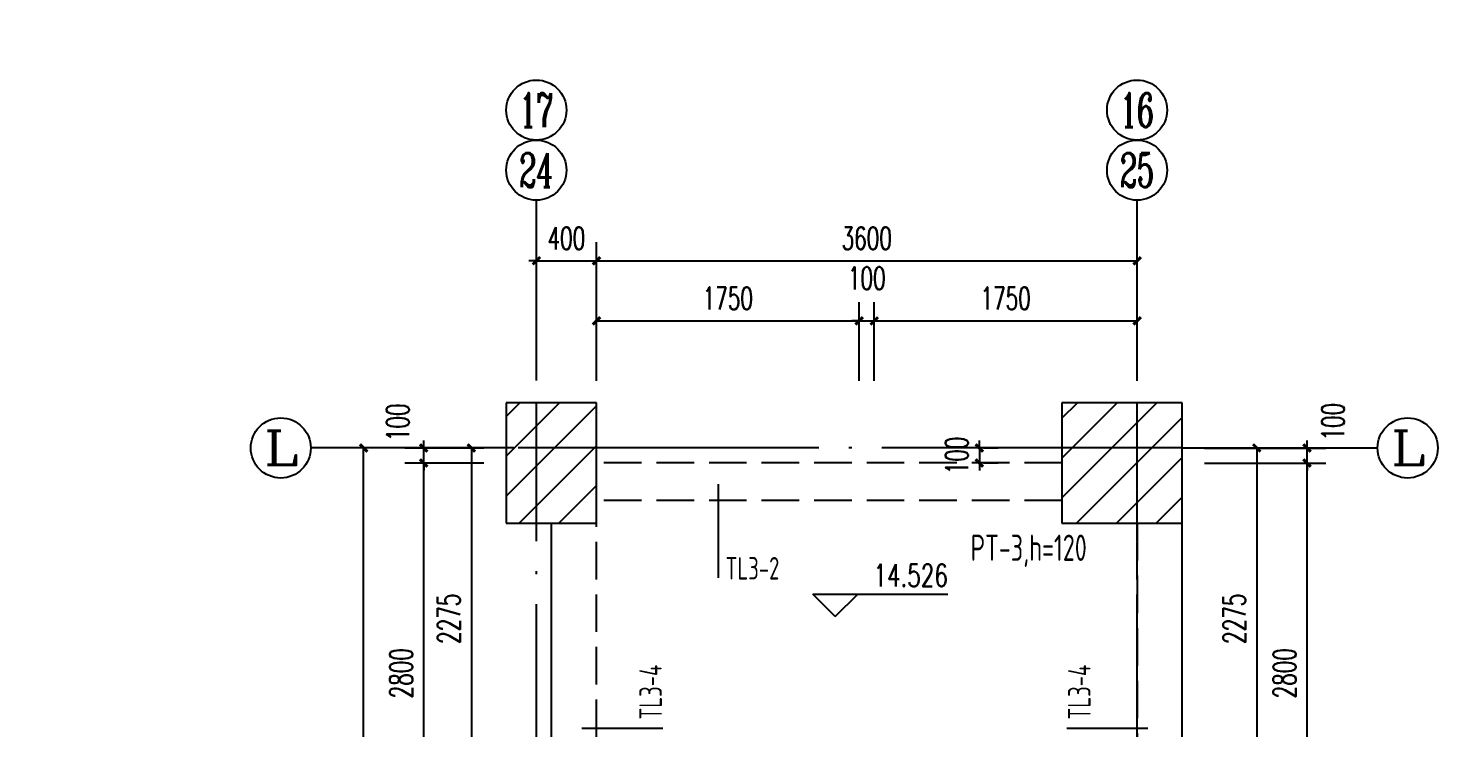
# Model space of a CAD drawing. Extents: x 239268 to 489116, y -316056 to -246175.
# Drawn here: x 381219 to 390567, y -300553 to -295887 of the extents above; entities that cross this region are included whole.
import ezdxf
from ezdxf.enums import TextEntityAlignment as Align

# ---------------------------------------------------------------- set-up
doc = ezdxf.new("R2010")
doc.units = 0
doc.header["$LTSCALE"] = 1000
doc.header["$MEASUREMENT"] = 0
doc.linetypes.add('DASH', pattern=[0.35, 0.25, -0.1])
doc.linetypes.add('DOTE', pattern=[2.42, 2, -0.2, 0.02, -0.2])
doc.layers.get('0').update_dxf_attribs({"linetype": 'CONTINUOUS'})
doc.layers.get('Defpoints').update_dxf_attribs({"color": 6, "linetype": 'CONTINUOUS'})
for name, color, linetype in [('3-ban', 84, 'CONTINUOUS'), ('3-HATCH', 8, 'CONTINUOUS'), ('3-liang-rein', 54, 'CONTINUOUS'), ('3-liang-s', 120, 'CONTINUOUS'), ('3-liang-xu', 120, 'DASH'), ('AXIS', 3, 'CONTINUOUS'), ('AXIS_TEXT', 7, 'CONTINUOUS'), ('COLUMN', 2, 'CONTINUOUS'), ('DIM_ELEV', 3, 'CONTINUOUS'), ('DOTE', 26, 'DOTE'), ('PUB_TEXT', 7, 'CONTINUOUS')]:
    doc.layers.add(name, color=color, linetype=linetype)
doc.styles.add('_TCH_AXIS', font='COMPLEX', dxfattribs={"bigfont": 'GBCBIG'})
doc.styles.add('_TCH_DIM', font='SIMPLEX', dxfattribs={"bigfont": 'GBCBIG'})
doc.styles.add('COMPLEX', font='COMPLEX')
doc.styles.add('DIM_FONT', font='SIMPLEX.shx', dxfattribs={"width": 0.65})
doc.styles.add('TSSD_Rein', font='Tssdeng.shx', dxfattribs={"width": 0.7, "bigfont": 'hztxt.shx'})
doc.dimstyles.new('DIMN50', dxfattribs={"dimscale": 0.5, "dimtxt": 300, "dimasz": 100, "dimexe": 250, "dimexo": 300, "dimgap": 150, "dimtad": 1, "dimdec": 0, "dimzin": 0, "dimdsep": 46, "dimtxsty": 'DIM_FONT', "dimblk": 'ARCHTICK', "dimcen": 0.09, "dimclrt": 7, "dimazin": 2, "dimtfac": 1, "dimtdec": 0, "dimtix": 1, "dimtmove": 2, "dimatfit": 3, "dimfxl": 0, "dimtolj": 1, "dimtzin": 0, "dimarcsym": 0})
pattern_1 = [(45, (9746.47, -14194.58), (-132.58252, 132.58252), [])]

# ---------------------------------------------------------------- blocks, each defined once
blk = doc.blocks.new('_ArchTick')
at = {"color": 0, "linetype": 'ByBlock', "const_width": 0.4}
blk.add_lwpolyline([(-0.5, -0.5), (0.5, 0.5)], dxfattribs=at)
blk = doc.blocks.new('*D651')
at = {"layer": 'AXIS', "color": 0, "lineweight": -2}
for p, q in [((384603.6, -297836.4), (384603.6, -297311.4)), ((385003.6, -297836.4), (385003.6, -297311.4)), ((384603.6, -297436.4), (384553.6, -297436.4)), ((384603.6, -297436.4), (385003.6, -297436.4)), ((385003.6, -297436.4), (385053.6, -297436.4))]:
    blk.add_line(p, q, dxfattribs=at)
at = {"layer": 'Defpoints', "color": 0}
for p in [(385003.6, -297436.4), (384603.6, -297986.4), (385003.6, -297986.4)]:
    blk.add_point(p, dxfattribs=at)
at = {"layer": 'AXIS', "color": 0, "lineweight": -2, "xscale": 50, "yscale": 50, "zscale": 50}
blk.add_blockref('_ArchTick', (384603.6, -297436.4), dxfattribs=at)
at = {"layer": 'AXIS', "color": 0, "lineweight": -2, "xscale": 50, "yscale": 50, "zscale": 50, "rotation": 180}
blk.add_blockref('_ArchTick', (385003.6, -297436.4), dxfattribs=at)
at = {"layer": 'AXIS', "color": 7, "insert": (384803.6, -297286.4), "char_height": 150, "attachment_point": 5, "style": 'DIM_FONT'}
blk.add_mtext('\\A1;400', dxfattribs=at)
blk = doc.blocks.new('*D652')
at = {"layer": 'AXIS', "color": 0, "lineweight": -2}
for p, q in [((385003.6, -297836.4), (385003.6, -297311.4)), ((388603.6, -297836.4), (388603.6, -297311.4)), ((385003.6, -297436.4), (388603.6, -297436.4))]:
    blk.add_line(p, q, dxfattribs=at)
at = {"layer": 'Defpoints', "color": 0}
for p in [(388603.6, -297436.4), (385003.6, -297986.4), (388603.6, -297986.4)]:
    blk.add_point(p, dxfattribs=at)
at = {"layer": 'AXIS', "color": 0, "lineweight": -2, "xscale": 50, "yscale": 50, "zscale": 50, "rotation": 180}
blk.add_blockref('_ArchTick', (385003.6, -297436.4), dxfattribs=at)
at = {"layer": 'AXIS', "color": 0, "lineweight": -2, "xscale": 50, "yscale": 50, "zscale": 50}
blk.add_blockref('_ArchTick', (388603.6, -297436.4), dxfattribs=at)
at = {"layer": 'AXIS', "color": 7, "insert": (386803.6, -297286.4), "char_height": 150, "attachment_point": 5, "style": 'DIM_FONT'}
blk.add_mtext('\\A1;3600', dxfattribs=at)
blk = doc.blocks.new('*D653')
at = {"layer": 'AXIS', "color": 0, "lineweight": -2}
for p, q in [((385003.6, -298236.4), (385003.6, -297711.4)), ((386753.6, -298236.4), (386753.6, -297711.4)), ((385003.6, -297836.4), (386753.6, -297836.4))]:
    blk.add_line(p, q, dxfattribs=at)
at = {"layer": 'Defpoints', "color": 0}
for p in [(386753.6, -297836.4), (385003.6, -298386.4), (386753.6, -298386.4)]:
    blk.add_point(p, dxfattribs=at)
at = {"layer": 'AXIS', "color": 0, "lineweight": -2, "xscale": 50, "yscale": 50, "zscale": 50, "rotation": 180}
blk.add_blockref('_ArchTick', (385003.6, -297836.4), dxfattribs=at)
at = {"layer": 'AXIS', "color": 0, "lineweight": -2, "xscale": 50, "yscale": 50, "zscale": 50}
blk.add_blockref('_ArchTick', (386753.6, -297836.4), dxfattribs=at)
at = {"layer": 'AXIS', "color": 7, "insert": (385878.6, -297686.4), "char_height": 150, "attachment_point": 5, "style": 'DIM_FONT'}
blk.add_mtext('\\A1;1750', dxfattribs=at)
blk = doc.blocks.new('*D654')
at = {"layer": 'AXIS', "color": 0, "lineweight": -2}
for p, q in [((386753.6, -298236.4), (386753.6, -297711.4)), ((386853.6, -298236.4), (386853.6, -297711.4)), ((386753.6, -297836.4), (386703.6, -297836.4)), ((386753.6, -297836.4), (386853.6, -297836.4)), ((386853.6, -297836.4), (386903.6, -297836.4))]:
    blk.add_line(p, q, dxfattribs=at)
at = {"layer": 'Defpoints', "color": 0}
for p in [(386853.6, -297836.4), (386753.6, -298386.4), (386853.6, -298386.4)]:
    blk.add_point(p, dxfattribs=at)
at = {"layer": 'AXIS', "color": 0, "lineweight": -2, "xscale": 50, "yscale": 50, "zscale": 50}
blk.add_blockref('_ArchTick', (386753.6, -297836.4), dxfattribs=at)
at = {"layer": 'AXIS', "color": 0, "lineweight": -2, "xscale": 50, "yscale": 50, "zscale": 50, "rotation": 180}
blk.add_blockref('_ArchTick', (386853.6, -297836.4), dxfattribs=at)
at = {"layer": 'AXIS', "color": 7, "insert": (386803.6, -297552.6), "char_height": 150, "attachment_point": 5, "style": 'DIM_FONT'}
blk.add_mtext('\\A1;100', dxfattribs=at)
blk = doc.blocks.new('*D655')
at = {"layer": 'AXIS', "color": 0, "lineweight": -2}
for p, q in [((386853.6, -298236.4), (386853.6, -297711.4)), ((388603.6, -298236.4), (388603.6, -297711.4)), ((386853.6, -297836.4), (388603.6, -297836.4))]:
    blk.add_line(p, q, dxfattribs=at)
at = {"layer": 'Defpoints', "color": 0}
for p in [(388603.6, -297836.4), (386853.6, -298386.4), (388603.6, -298386.4)]:
    blk.add_point(p, dxfattribs=at)
at = {"layer": 'AXIS', "color": 0, "lineweight": -2, "xscale": 50, "yscale": 50, "zscale": 50, "rotation": 180}
blk.add_blockref('_ArchTick', (386853.6, -297836.4), dxfattribs=at)
at = {"layer": 'AXIS', "color": 0, "lineweight": -2, "xscale": 50, "yscale": 50, "zscale": 50}
blk.add_blockref('_ArchTick', (388603.6, -297836.4), dxfattribs=at)
at = {"layer": 'AXIS', "color": 7, "insert": (387728.6, -297686.4), "char_height": 150, "attachment_point": 5, "style": 'DIM_FONT'}
blk.add_mtext('\\A1;1750', dxfattribs=at)
blk = doc.blocks.new('*D623')
at = {"layer": 'AXIS', "color": 0, "lineweight": -2}
for p, q in [((389053.6, -298782.9), (389860.5, -298782.9)), ((389735.5, -301582.9), (389735.5, -298782.9)), ((389053.6, -301582.9), (389860.5, -301582.9))]:
    blk.add_line(p, q, dxfattribs=at)
at = {"layer": 'Defpoints', "color": 0}
for p in [(388903.6, -298782.9), (389735.5, -298782.9), (388903.6, -301582.9)]:
    blk.add_point(p, dxfattribs=at)
at = {"layer": 'AXIS', "color": 0, "lineweight": -2, "xscale": 50, "yscale": 50, "zscale": 50}
for p, rotation in [((389735.5, -298782.9), 90), ((389735.5, -301582.9), 270)]:
    blk.add_blockref('_ArchTick', p, dxfattribs=dict(at, rotation=rotation))
at = {"layer": 'AXIS', "color": 7, "insert": (389585.5, -300182.9), "char_height": 150, "attachment_point": 5, "rotation": 90, "style": 'DIM_FONT'}
blk.add_mtext('\\A1;2800', dxfattribs=at)
blk = doc.blocks.new('*D624')
at = {"layer": 'AXIS', "color": 0, "lineweight": -2}
for p, q in [((389735.5, -298682.9), (389735.5, -298632.9)), ((389053.6, -298682.9), (389860.5, -298682.9)), ((389735.5, -298782.9), (389735.5, -298682.9)), ((389053.6, -298782.9), (389860.5, -298782.9)), ((389735.5, -298782.9), (389735.5, -298832.9))]:
    blk.add_line(p, q, dxfattribs=at)
at = {"layer": 'Defpoints', "color": 0}
for p in [(388903.6, -298682.9), (389735.5, -298682.9), (388903.6, -298782.9)]:
    blk.add_point(p, dxfattribs=at)
at = {"layer": 'AXIS', "color": 0, "lineweight": -2, "xscale": 50, "yscale": 50, "zscale": 50}
for p, rotation in [((389735.5, -298682.9), 270), ((389735.5, -298782.9), 90)]:
    blk.add_blockref('_ArchTick', p, dxfattribs=dict(at, rotation=rotation))
at = {"layer": 'AXIS', "color": 7, "insert": (389908, -298507.9), "char_height": 150, "attachment_point": 5, "rotation": 90, "style": 'DIM_FONT'}
blk.add_mtext('\\A1;100', dxfattribs=at)
blk = doc.blocks.new('*D627')
at = {"layer": 'AXIS', "color": 0, "lineweight": -2}
for p, q in [((384253.6, -298782.9), (383728.6, -298782.9)), ((383853.6, -301582.9), (383853.6, -298782.9)), ((384253.6, -301582.9), (383728.6, -301582.9))]:
    blk.add_line(p, q, dxfattribs=at)
at = {"layer": 'Defpoints', "color": 0}
for p in [(383853.6, -298782.9), (384403.6, -298782.9), (384403.6, -301582.9)]:
    blk.add_point(p, dxfattribs=at)
at = {"layer": 'AXIS', "color": 0, "lineweight": -2, "xscale": 50, "yscale": 50, "zscale": 50}
for p, rotation in [((383853.6, -298782.9), 90), ((383853.6, -301582.9), 270)]:
    blk.add_blockref('_ArchTick', p, dxfattribs=dict(at, rotation=rotation))
at = {"layer": 'AXIS', "color": 7, "insert": (383703.6, -300182.9), "char_height": 150, "attachment_point": 5, "rotation": 90, "style": 'DIM_FONT'}
blk.add_mtext('\\A1;2800', dxfattribs=at)
blk = doc.blocks.new('*D628')
at = {"layer": 'AXIS', "color": 0, "lineweight": -2}
for p, q in [((383853.6, -298682.9), (383853.6, -298632.9)), ((384253.6, -298682.9), (383728.6, -298682.9)), ((383853.6, -298782.9), (383853.6, -298682.9)), ((384253.6, -298782.9), (383728.6, -298782.9)), ((383853.6, -298782.9), (383853.6, -298832.9))]:
    blk.add_line(p, q, dxfattribs=at)
at = {"layer": 'Defpoints', "color": 0}
for p in [(383853.6, -298682.9), (384403.6, -298682.9), (384403.6, -298782.9)]:
    blk.add_point(p, dxfattribs=at)
at = {"layer": 'AXIS', "color": 0, "lineweight": -2, "xscale": 50, "yscale": 50, "zscale": 50}
for p, rotation in [((383853.6, -298682.9), 270), ((383853.6, -298782.9), 90)]:
    blk.add_blockref('_ArchTick', p, dxfattribs=dict(at, rotation=rotation))
at = {"layer": 'AXIS', "color": 7, "insert": (383681.1, -298511.7), "char_height": 150, "attachment_point": 5, "rotation": 90, "style": 'DIM_FONT'}
blk.add_mtext('\\A1;100', dxfattribs=at)
blk = doc.blocks.new('*D629')
at = {"layer": 'AXIS', "color": 0, "lineweight": -2}
for p, q in [((384253.6, -298682.6), (383328.6, -298682.6)), ((383453.6, -308682.6), (383453.6, -298682.6)), ((384253.6, -308682.6), (383328.6, -308682.6))]:
    blk.add_line(p, q, dxfattribs=at)
at = {"layer": 'Defpoints', "color": 0}
for p in [(383453.6, -298682.6), (384403.6, -298682.6), (384403.6, -308682.6)]:
    blk.add_point(p, dxfattribs=at)
at = {"layer": 'AXIS', "color": 0, "lineweight": -2, "xscale": 50, "yscale": 50, "zscale": 50}
for p, rotation in [((383453.6, -298682.6), 90), ((383453.6, -308682.6), 270)]:
    blk.add_blockref('_ArchTick', p, dxfattribs=dict(at, rotation=rotation))
at = {"layer": 'AXIS', "color": 7, "insert": (383303.6, -303682.6), "char_height": 150, "attachment_point": 5, "rotation": 90, "style": 'DIM_FONT'}
blk.add_mtext('\\A1;10000', dxfattribs=at)
blk = doc.blocks.new('_AXISO')
blk.add_circle((0, 0), 0.5)
at = {"layer": 'AXIS_TEXT', "style": 'COMPLEX', "width": 1.041667}
blk.add_attdef('A', text='', height=0.56, dxfattribs=at).set_placement((-0.25, -0.28), (0.25, -0.28), align=Align.FIT)
blk = doc.blocks.new('*D782')
at = {"layer": '3-liang-s', "color": 0, "lineweight": -2}
for p, q in [((384453.6, -298682.6), (384046.1, -298682.6)), ((384171.1, -298682.6), (384171.1, -300957.6)), ((384553.6, -300957.6), (384046.1, -300957.6))]:
    blk.add_line(p, q, dxfattribs=at)
at = {"layer": 'Defpoints', "color": 0}
for p in [(384603.6, -298682.6), (384171.1, -300957.6), (384703.6, -300957.6)]:
    blk.add_point(p, dxfattribs=at)
at = {"layer": '3-liang-s', "color": 0, "lineweight": -2, "xscale": 50, "yscale": 50, "zscale": 50}
for p, rotation in [((384171.1, -298682.6), 90), ((384171.1, -300957.6), 270)]:
    blk.add_blockref('_ArchTick', p, dxfattribs=dict(at, rotation=rotation))
at = {"layer": '3-liang-s', "color": 7, "insert": (384021.1, -299820.1), "char_height": 150, "attachment_point": 5, "rotation": 90, "style": 'DIM_FONT'}
blk.add_mtext('\\A1;2275', dxfattribs=at)
blk = doc.blocks.new('*D784')
at = {"layer": '3-liang-s', "color": 0, "lineweight": -2}
for p, q in [((388898.4, -298682.6), (389525.9, -298682.6)), ((389400.9, -298682.6), (389400.9, -300957.6)), ((389053.6, -300957.6), (389525.9, -300957.6))]:
    blk.add_line(p, q, dxfattribs=at)
at = {"layer": 'Defpoints', "color": 0}
for p in [(388748.4, -298682.6), (388903.6, -300957.6), (389400.9, -300957.6)]:
    blk.add_point(p, dxfattribs=at)
at = {"layer": '3-liang-s', "color": 0, "lineweight": -2, "xscale": 50, "yscale": 50, "zscale": 50}
for p, rotation in [((389400.9, -298682.6), 90), ((389400.9, -300957.6), 270)]:
    blk.add_blockref('_ArchTick', p, dxfattribs=dict(at, rotation=rotation))
at = {"layer": '3-liang-s', "color": 7, "insert": (389250.9, -299820.1), "char_height": 150, "attachment_point": 5, "rotation": 90, "style": 'DIM_FONT'}
blk.add_mtext('\\A1;2275', dxfattribs=at)
blk = doc.blocks.new('*D787')
at = {"layer": 'AXIS', "color": 0, "lineweight": -2}
for p, q in [((387553.3, -298682.6), (387553.3, -298632.6)), ((387553.3, -298682.6), (387553.3, -298782.6)), ((387580, -298682.6), (387678.3, -298682.6)), ((387553.3, -298782.6), (387553.3, -298832.6)), ((387580, -298782.6), (387678.3, -298782.6))]:
    blk.add_line(p, q, dxfattribs=at)
at = {"layer": 'Defpoints', "color": 0}
for p in [(387430, -298682.6), (387430, -298782.6), (387553.3, -298782.6)]:
    blk.add_point(p, dxfattribs=at)
at = {"layer": 'AXIS', "color": 0, "lineweight": -2, "xscale": 50, "yscale": 50, "zscale": 50}
for p, rotation in [((387553.3, -298682.6), 270), ((387553.3, -298782.6), 90)]:
    blk.add_blockref('_ArchTick', p, dxfattribs=dict(at, rotation=rotation))
at = {"layer": 'AXIS', "color": 7, "insert": (387403.3, -298732.6), "char_height": 150, "attachment_point": 5, "rotation": 90, "style": 'DIM_FONT'}
blk.add_mtext('\\A1;100', dxfattribs=at)
blk = doc.blocks.new('*D830')
at = {"layer": '3-ban', "color": 0, "lineweight": -2}
for p, q in [((329696.4, -308558.4), (329087.7, -308558.4)), ((329212.7, -308558.4), (329212.7, -308508.4)), ((329212.7, -308558.4), (329212.7, -308668.4)), ((329806.4, -308668.4), (329087.7, -308668.4)), ((329212.7, -308668.4), (329212.7, -308718.4))]:
    blk.add_line(p, q, dxfattribs=at)
at = {"layer": '3-liang-s', "color": 0, "lineweight": -2}
for p, q in [((422731.3, -284372.1), (422731.3, -284322.1)), ((422981.3, -284372.1), (422606.3, -284372.1)), ((422731.3, -284472.1), (422731.3, -284372.1)), ((422981.3, -284472.1), (422606.3, -284472.1)), ((422731.3, -284472.1), (422731.3, -284522.1))]:
    blk.add_line(p, q, dxfattribs=at)
at = {"layer": 'Defpoints', "color": 0}
for p in [(422731.3, -284372.1), (423131.3, -284372.1), (423131.3, -284472.1), (329846.4, -308558.4), (329212.7, -308668.4), (329956.4, -308668.4)]:
    blk.add_point(p, dxfattribs=at)
at = {"layer": '3-ban', "color": 0, "lineweight": -2, "xscale": 50, "yscale": 50, "zscale": 50}
for p, rotation in [((329212.7, -308558.4), 270), ((329212.7, -308668.4), 90)]:
    blk.add_blockref('_ArchTick', p, dxfattribs=dict(at, rotation=rotation))
at = {"layer": '3-liang-s', "color": 0, "lineweight": -2, "xscale": 50, "yscale": 50, "zscale": 50}
for p, rotation in [((422731.3, -284372.1), 270), ((422731.3, -284472.1), 90)]:
    blk.add_blockref('_ArchTick', p, dxfattribs=dict(at, rotation=rotation))
at = {"layer": '3-ban', "color": 7, "insert": (328879.6, -308613.4), "char_height": 150, "attachment_point": 5, "rotation": 90, "style": 'DIM_FONT'}
blk.add_mtext('\\A1;50', dxfattribs=at)
at = {"layer": '3-liang-s', "color": 7, "insert": (422581.3, -284422.1), "char_height": 150, "attachment_point": 5, "rotation": 90, "style": 'DIM_FONT'}
blk.add_mtext('\\A1;100', dxfattribs=at)
blk = doc.blocks.new('*D831')
at = {"layer": '3-ban', "color": 0, "lineweight": -2}
for p, q in [((329806.4, -308668.4), (329087.7, -308668.4)), ((329212.7, -308668.4), (329212.7, -309108.4)), ((329916.4, -309108.4), (329087.7, -309108.4))]:
    blk.add_line(p, q, dxfattribs=at)
at = {"layer": '3-liang-s', "color": 0, "lineweight": -2}
for p, q in [((432013.3, -284372.1), (431638.3, -284372.1)), ((431763.3, -284872.1), (431763.3, -284372.1)), ((432013.3, -284872.1), (431638.3, -284872.1))]:
    blk.add_line(p, q, dxfattribs=at)
at = {"layer": 'Defpoints', "color": 0}
for p in [(431763.3, -284372.1), (432163.3, -284372.1), (432163.3, -284872.1), (329956.4, -308668.4), (329212.7, -309108.4), (330066.4, -309108.4)]:
    blk.add_point(p, dxfattribs=at)
at = {"layer": '3-ban', "color": 0, "lineweight": -2, "xscale": 50, "yscale": 50, "zscale": 50}
for p, rotation in [((329212.7, -308668.4), 90), ((329212.7, -309108.4), 270)]:
    blk.add_blockref('_ArchTick', p, dxfattribs=dict(at, rotation=rotation))
at = {"layer": '3-liang-s', "color": 0, "lineweight": -2, "xscale": 50, "yscale": 50, "zscale": 50}
for p, rotation in [((431763.3, -284372.1), 90), ((431763.3, -284872.1), 270)]:
    blk.add_blockref('_ArchTick', p, dxfattribs=dict(at, rotation=rotation))
at = {"layer": '3-ban', "color": 7, "insert": (329062.7, -308888.4), "char_height": 150, "attachment_point": 5, "rotation": 90, "style": 'DIM_FONT'}
blk.add_mtext('\\A1;200', dxfattribs=at)
at = {"layer": '3-liang-s', "color": 7, "insert": (431613.3, -284622.1), "char_height": 150, "attachment_point": 5, "rotation": 90, "style": 'DIM_FONT'}
blk.add_mtext('\\A1;500', dxfattribs=at)
blk = doc.blocks.new('*D836')
at = {"layer": '3-ban', "color": 0, "lineweight": -2}
for p, q in [((330176.3, -313574.5), (330176.3, -313260.3)), ((330676.3, -313574.5), (330676.3, -313260.3)), ((330176.3, -313385.3), (330676.3, -313385.3))]:
    blk.add_line(p, q, dxfattribs=at)
at = {"layer": '3-liang-s', "color": 0, "lineweight": -2}
for p, q in [((443729.4, -298440.8), (443457.6, -298440.8)), ((443582.6, -298440.8), (443582.6, -298390.8)), ((443582.6, -298490.8), (443582.6, -298440.8)), ((443729.4, -298490.8), (443457.6, -298490.8)), ((443582.6, -298490.8), (443582.6, -298540.8))]:
    blk.add_line(p, q, dxfattribs=at)
at = {"layer": 'Defpoints', "color": 0}
for p in [(443582.6, -298440.8), (443879.4, -298440.8), (443879.4, -298490.8), (330676.3, -313385.3), (330176.3, -313724.5), (330676.3, -313724.5)]:
    blk.add_point(p, dxfattribs=at)
at = {"layer": '3-ban', "color": 0, "lineweight": -2, "xscale": 50, "yscale": 50, "zscale": 50, "rotation": 180}
blk.add_blockref('_ArchTick', (330176.3, -313385.3), dxfattribs=at)
at = {"layer": '3-ban', "color": 0, "lineweight": -2, "xscale": 50, "yscale": 50, "zscale": 50}
blk.add_blockref('_ArchTick', (330676.3, -313385.3), dxfattribs=at)
at = {"layer": '3-liang-s', "color": 0, "lineweight": -2, "xscale": 50, "yscale": 50, "zscale": 50}
for p, rotation in [((443582.6, -298440.8), 270), ((443582.6, -298490.8), 90)]:
    blk.add_blockref('_ArchTick', p, dxfattribs=dict(at, rotation=rotation))
at = {"layer": '3-ban', "color": 7, "insert": (330426.3, -313235.3), "char_height": 150, "attachment_point": 5, "style": 'DIM_FONT'}
blk.add_mtext('\\A1;250', dxfattribs=at)
at = {"layer": '3-liang-s', "color": 7, "insert": (443432.6, -298465.8), "char_height": 150, "attachment_point": 5, "rotation": 90, "style": 'DIM_FONT'}
blk.add_mtext('\\A1;50', dxfattribs=at)
blk = doc.blocks.new('*D841')
at = {"layer": '3-ban', "color": 0, "lineweight": -2}
for p, q in [((329696.4, -313944.5), (329087.7, -313944.5)), ((329212.7, -313944.5), (329212.7, -314604.5)), ((330026.4, -314604.5), (329087.7, -314604.5))]:
    blk.add_line(p, q, dxfattribs=at)
at = {"layer": '3-liang-s', "color": 0, "lineweight": -2}
for p, q in [((443729.4, -296190.8), (443457.6, -296190.8)), ((443582.6, -296190.8), (443582.6, -296140.8)), ((443582.6, -296240.8), (443582.6, -296190.8)), ((443729.4, -296240.8), (443457.6, -296240.8)), ((443582.6, -296240.8), (443582.6, -296290.8))]:
    blk.add_line(p, q, dxfattribs=at)
at = {"layer": 'Defpoints', "color": 0}
for p in [(443582.6, -296190.8), (443879.4, -296190.8), (443879.4, -296240.8), (329846.4, -313944.5), (329212.7, -314604.5), (330176.4, -314604.5)]:
    blk.add_point(p, dxfattribs=at)
at = {"layer": '3-ban', "color": 0, "lineweight": -2, "xscale": 50, "yscale": 50, "zscale": 50}
for p, rotation in [((329212.7, -313944.5), 90), ((329212.7, -314604.5), 270)]:
    blk.add_blockref('_ArchTick', p, dxfattribs=dict(at, rotation=rotation))
at = {"layer": '3-liang-s', "color": 0, "lineweight": -2, "xscale": 50, "yscale": 50, "zscale": 50}
for p, rotation in [((443582.6, -296190.8), 270), ((443582.6, -296240.8), 90)]:
    blk.add_blockref('_ArchTick', p, dxfattribs=dict(at, rotation=rotation))
at = {"layer": '3-ban', "color": 7, "insert": (329062.7, -314274.5), "char_height": 150, "attachment_point": 5, "rotation": 90, "style": 'DIM_FONT'}
blk.add_mtext('\\A1;300', dxfattribs=at)
at = {"layer": '3-liang-s', "color": 7, "insert": (443432.6, -296215.8), "char_height": 150, "attachment_point": 5, "rotation": 90, "style": 'DIM_FONT'}
blk.add_mtext('\\A1;50', dxfattribs=at)

msp = doc.modelspace()

# ---------------------------------------------------------------- hatches: boundary and pattern name
at = {"layer": '3-HATCH'}
h = msp.add_hatch(dxfattribs=at)
h.set_pattern_fill('ANSI31', color=256, scale=1500, style=0)
h.set_pattern_definition(pattern_1)
h.paths.add_polyline_path([(385003.6, -298382.6), (384403.6, -298382.6), (384403.6, -299182.6), (385003.6, -299182.6)])
h = msp.add_hatch(dxfattribs=at)
h.set_pattern_fill('ANSI31', color=256, scale=1500, style=0)
h.set_pattern_definition(pattern_1)
h.paths.add_polyline_path([(388903.6, -298382.6), (388103.6, -298382.6), (388103.6, -299182.6), (388903.6, -299182.6)])

# ---------------------------------------------------------------- linework, layer by layer
at = {"layer": '3-liang-rein'}
for p, q in [((385816, -299548), (385816, -298923.1)), ((385445.3, -300550.8), (384906, -300550.8)), ((388674.5, -300550.8), (388135.2, -300550.8))]:
    msp.add_line(p, q, dxfattribs=at)
at = {"layer": '3-liang-s'}
for p, q in [((384703.6, -300957.6), (384703.6, -299182.6)), ((388903.6, -300957.6), (388903.6, -299182.6))]:
    msp.add_line(p, q, dxfattribs=at)
at = {"layer": '3-liang-xu'}
for p, q in [((388103.6, -298782.6), (385003.6, -298782.6)), ((388103.6, -299032.6), (385003.6, -299032.6)), ((385003.6, -300957.6), (385003.6, -299182.6)), ((388603.6, -299182.6), (388603.6, -308182.6)), ((388603.6, -300957.6), (388603.6, -299182.6))]:
    msp.add_line(p, q, dxfattribs=at)
at = {"layer": 'AXIS'}
for p, q in [((384603.6, -296632.6), (384603.6, -296632.6)), ((388603.6, -296632.6), (388603.6, -296632.6)), ((384603.6, -298232.6), (384603.6, -297032.6)), ((388603.6, -298232.6), (388603.6, -297032.6)), ((384303.6, -298682.6), (383101.8, -298682.6)), ((388953.6, -298682.6), (390205.4, -298682.6))]:
    msp.add_line(p, q, dxfattribs=at)
at = {"layer": 'COLUMN'}
for p, q in [((384403.6, -298382.6), (384403.6, -299182.6)), ((385003.6, -298382.6), (384403.6, -298382.6)), ((385003.6, -299182.6), (385003.6, -298382.6)), ((388103.6, -298382.6), (388103.6, -299182.6)), ((388903.6, -298382.6), (388103.6, -298382.6)), ((388903.6, -299182.6), (388903.6, -298382.6)), ((384403.6, -299182.6), (385003.6, -299182.6)), ((388103.6, -299182.6), (388903.6, -299182.6))]:
    msp.add_line(p, q, dxfattribs=at)
at = {"layer": 'DIM_ELEV'}
for p, q in [((386593.6, -299805.4), (386443.6, -299655.4)), ((386443.6, -299655.4), (387343.6, -299655.4)), ((386593.6, -299805.4), (386743.6, -299655.4))]:
    msp.add_line(p, q, dxfattribs=at)
at = {"layer": 'DOTE'}
for p, q in [((384603.6, -308982.6), (384603.6, -298382.6)), ((388603.6, -308982.6), (388603.6, -298382.6)), ((388903.6, -298682.6), (384403.6, -298682.6))]:
    msp.add_line(p, q, dxfattribs=at)

# ---------------------------------------------------------------- block references
at = {"layer": 'AXIS'}
ref = msp.add_blockref('_AXISO', (384603.6, -296432.6), dxfattribs=dict(at, xscale=400, yscale=400, zscale=400))
ref.add_attrib('A', '17', dxfattribs={"layer": 'AXIS_TEXT', "height": 226.27, "style": '_TCH_AXIS', "width": 0.724138}).set_placement((384490.5, -296545.7), (384716.7, -296545.7), align=Align.FIT)
ref = msp.add_blockref('_AXISO', (388603.6, -296432.6), dxfattribs=dict(at, xscale=400, yscale=400, zscale=400))
ref.add_attrib('A', '16', dxfattribs={"layer": 'AXIS_TEXT', "height": 226.27, "style": '_TCH_AXIS', "width": 0.724138}).set_placement((388490.5, -296545.7), (388716.7, -296545.7), align=Align.FIT)
ref = msp.add_blockref('_AXISO', (384603.6, -296832.6), dxfattribs=dict(at, xscale=400, yscale=400, zscale=400))
ref.add_attrib('A', '24', dxfattribs={"layer": 'AXIS_TEXT', "height": 226.27, "style": '_TCH_AXIS', "width": 0.583333}).set_placement((384490.5, -296945.7), (384716.7, -296945.7), align=Align.FIT)
ref = msp.add_blockref('_AXISO', (388603.6, -296832.6), dxfattribs=dict(at, xscale=400, yscale=400, zscale=400))
ref.add_attrib('A', '25', dxfattribs={"layer": 'AXIS_TEXT', "height": 226.27, "style": '_TCH_AXIS', "width": 0.617647}).set_placement((388490.5, -296945.7), (388716.7, -296945.7), align=Align.FIT)
ref = msp.add_blockref('_AXISO', (382901.8, -298682.6), dxfattribs=dict(at, xscale=400, yscale=400, zscale=400))
ref.add_attrib('A', 'L', dxfattribs={"layer": 'AXIS_TEXT', "height": 226.3, "style": '_TCH_AXIS', "width": 1.4}).set_placement((382788.7, -298795.7), (383015, -298795.7), align=Align.FIT)
ref = msp.add_blockref('_AXISO', (390405.4, -298682.6), dxfattribs=dict(at, xscale=400, yscale=400, zscale=400))
ref.add_attrib('A', 'L', dxfattribs={"layer": 'AXIS_TEXT', "height": 226.3, "style": '_TCH_AXIS', "width": 1.4}).set_placement((390292.2, -298795.7), (390518.5, -298795.7), align=Align.FIT)

# ---------------------------------------------------------------- texts
at = {"layer": '3-ban', "style": 'TSSD_Rein', "width": 0.7}
msp.add_text('PT-3,h=120', height=175, dxfattribs=at).set_placement((387495.1, -299434.5))
at = {"layer": '3-liang-rein', "style": 'TSSD_Rein', "width": 0.7}
msp.add_text('TL3-2', height=150, dxfattribs=at).set_placement((385863.6, -299558.7))
for p in [(385439.3, -300490.9), (388294, -300490.9)]:
    msp.add_text('TL3-4', height=150, rotation=90, dxfattribs=at).set_placement(p)
at = {"layer": 'PUB_TEXT', "style": '_TCH_DIM', "width": 0.705882}
msp.add_text('14.526', height=148.75, dxfattribs=at).set_placement((386848.6, -299605.4))

# ---------------------------------------------------------------- dimensions: what is measured, and where the dimension line sits
at = {"layer": '3-ban'}
dim = msp.add_linear_dim(base=(329212.7, -308668.4), p1=(329846.4, -308558.4), p2=(329956.4, -308668.4), angle=90, text='50', dimstyle='DIMN50', dxfattribs=at)
dim.commit()
dim.dimension.update_dxf_attribs({"geometry": '*D830', "text_midpoint": (328879.6, -308613.4), "dimtype": 160})
for base, p1, p2, text, picture, middle in [((329212.7, -309108.4), (329956.4, -308668.4), (330066.4, -309108.4), '200', '*D831', (329062.7, -308888.4)), ((329212.7, -314604.5), (329846.4, -313944.5), (330176.4, -314604.5), '300', '*D841', (329062.7, -314274.5))]:
    dim = msp.add_linear_dim(base=base, p1=p1, p2=p2, angle=90, text=text, dimstyle='DIMN50', dxfattribs=at)
    dim.commit()
    dim.dimension.update_dxf_attribs({"geometry": picture, "text_midpoint": middle})
dim = msp.add_linear_dim(base=(330676.3, -313385.3), p1=(330176.3, -313724.5), p2=(330676.3, -313724.5), text='250', dimstyle='DIMN50', dxfattribs=at)
dim.commit()
dim.dimension.update_dxf_attribs({"geometry": '*D836', "text_midpoint": (330426.3, -313235.3)})
at = {"layer": '3-liang-s'}
for base, p1, p2, picture, middle in [((422731.3, -284372.1), (423131.3, -284472.1), (423131.3, -284372.1), '*D830', (422581.3, -284422.1)), ((431763.3, -284372.1), (432163.3, -284872.1), (432163.3, -284372.1), '*D831', (431613.3, -284622.1)), ((443582.6, -296190.8), (443879.4, -296240.8), (443879.4, -296190.8), '*D841', (443432.6, -296215.8)), ((443582.6, -298440.8), (443879.4, -298490.8), (443879.4, -298440.8), '*D836', (443432.6, -298465.8)), ((384171.1, -300957.6), (384603.6, -298682.6), (384703.6, -300957.6), '*D782', (384021.1, -299820.1)), ((389400.9, -300957.6), (388748.4, -298682.6), (388903.6, -300957.6), '*D784', (389250.9, -299820.1))]:
    dim = msp.add_linear_dim(base=base, p1=p1, p2=p2, angle=90, dimstyle='DIMN50', dxfattribs=at)
    dim.commit()
    dim.dimension.update_dxf_attribs({"geometry": picture, "text_midpoint": middle})
at = {"layer": 'AXIS'}
for p1, p2, distance, picture, middle in [((384603.6, -297986.4), (385003.6, -297986.4), 550, '*D651', (384803.6, -297286.4)), ((385003.6, -297986.4), (388603.6, -297986.4), 550, '*D652', (386803.6, -297286.4)), ((385003.6, -298386.4), (386753.6, -298386.4), 550, '*D653', (385878.6, -297686.4)), ((386853.6, -298386.4), (388603.6, -298386.4), 550, '*D655', (387728.6, -297686.4)), ((384403.6, -308682.6), (384403.6, -298682.6), 950, '*D629', (383303.6, -303682.6)), ((384403.6, -301582.9), (384403.6, -298782.9), 550, '*D627', (383703.6, -300182.9)), ((388903.6, -301582.9), (388903.6, -298782.9), -831.9, '*D623', (389585.5, -300182.9))]:
    dim = msp.add_aligned_dim(p1=p1, p2=p2, distance=distance, dimstyle='DIMN50', dxfattribs=at)
    dim.commit()
    dim.dimension.update_dxf_attribs({"geometry": picture, "text_midpoint": middle})
for base, p1, p2, angle, picture, middle in [((386853.6, -297836.4), (386753.6, -298386.4), (386853.6, -298386.4), 0, '*D654', (386803.6, -297552.6)), ((383853.6, -298682.9), (384403.6, -298782.9), (384403.6, -298682.9), 90.00002, '*D628', (383681.1, -298511.7)), ((389735.5, -298682.9), (388903.6, -298782.9), (388903.6, -298682.9), 89.99998, '*D624', (389908, -298507.9))]:
    dim = msp.add_linear_dim(base=base, p1=p1, p2=p2, angle=angle, dimstyle='DIMN50', dxfattribs=at)
    dim.commit()
    dim.dimension.update_dxf_attribs({"geometry": picture, "text_midpoint": middle, "dimtype": 161})
dim = msp.add_linear_dim(base=(387553.3, -298782.6), p1=(387430, -298682.6), p2=(387430, -298782.6), angle=90, dimstyle='DIMN50', dxfattribs=at)
dim.commit()
dim.dimension.update_dxf_attribs({"geometry": '*D787', "text_midpoint": (387403.3, -298732.6)})

doc.saveas('drawing.dxf')
